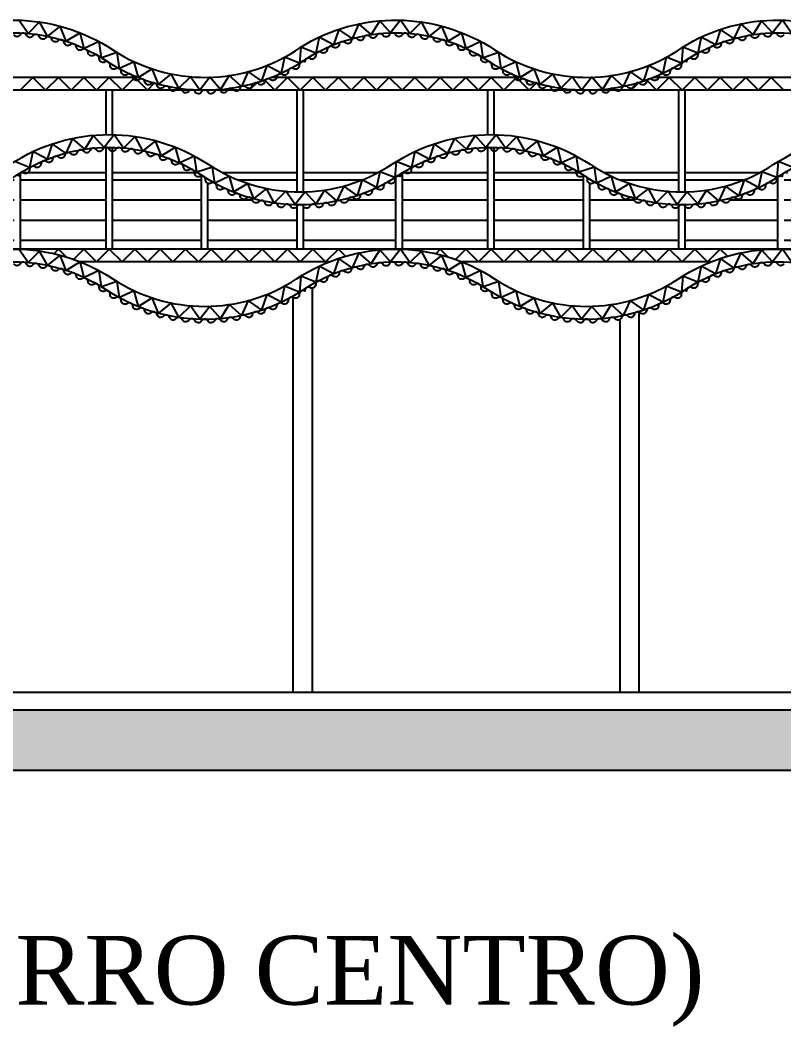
# Model space of a CAD drawing. Header units: millimetres. Extents: x 462 to 740, y -508 to -73.
# Drawn here: x 645.72 to 657.72, y -441.11 to -425.29 of the extents above; entities that cross this region are included whole.
import ezdxf

# ---------------------------------------------------------------- set-up
doc = ezdxf.new("R2010")
doc.units = ezdxf.units.MM
doc.header["$LTSCALE"] = 0.1
for name, color, linetype in [('azul-claro', 130, 'Continuous'), ('nivel', 1, 'Continuous'), ('ondas-claras', 130, 'Continuous'), ('ondas-escuras', 160, 'Continuous'), ('Parede alta', 5, 'Continuous'), ('Texto', 2, 'Continuous')]:
    doc.layers.add(name, color=color, linetype=linetype)

msp = doc.modelspace()

# ---------------------------------------------------------------- hatches: boundary and pattern name
h = msp.add_hatch()
h.set_pattern_fill('LINE', color=256, scale=0.1, style=0)
h.set_pattern_definition([(180, (1271.52307, 93.53916), (0, 0.3175), [])])
h.paths.add_polyline_path([(648.903, -427.687), (650.072, -427.687), (650.072, -427.986, -0.116451)])
h.paths.add_polyline_path([(648.672, -427.855, 0.237937), (648.723, -427.85, -0.268983), (648.781, -427.848), (648.781, -427.848, -0.268989), (648.811, -427.898, 0.610099), (648.902, -427.943, -0.268989), (648.959, -427.937), (648.959, -427.937, -0.268983), (648.993, -427.984, 0.6101), (649.087, -428.022, -0.268983), (649.144, -428.012), (649.144, -428.012, -0.268989), (649.181, -428.057, 0.610099), (649.277, -428.089, -0.26899), (649.334, -428.075), (649.334, -428.075, -0.268984), (649.374, -428.117, 0.6101), (649.472, -428.142, -0.579938), (649.57, -428.163, 0.610099), (649.67, -428.181, -0.579938), (649.769, -428.195, 0.6101), (649.87, -428.205, -0.579938), (649.97, -428.212, 0.610099), (650.071, -428.216, -0.001454), (650.072, -428.216), (650.072, -428.887), (648.672, -428.887)])
h.paths.add_polyline_path([(647.172, -427.687), (648.465, -427.687, -0.020521), (648.465, -427.692, 0.5853), (648.55, -427.745, -0.098516), (648.572, -427.739), (648.572, -428.887), (647.172, -428.887)])
h.paths.add_polyline_path([(645.727, -427.689, -0.024038), (645.732, -427.687), (645.768, -427.687, -0.049924), (645.778, -427.692, 0.312343), (645.844, -427.687), (647.072, -427.687), (647.072, -428.887), (645.727, -428.887)])
h.paths.add_polyline_path([(644.172, -428.216, -0.001448), (644.172, -428.216, 0.6101), (644.273, -428.212, -0.579938), (644.373, -428.205, 0.610099), (644.474, -428.195, -0.579938), (644.573, -428.181, 0.6101), (644.673, -428.163, -0.579938), (644.771, -428.142, 0.610099), (644.869, -428.117, -0.579938), (644.966, -428.089, 0.6101), (645.062, -428.057, -0.579938), (645.156, -428.022, 0.610099), (645.25, -427.984, -0.579938), (645.341, -427.943, 0.6101), (645.432, -427.898, -0.579938), (645.52, -427.85, 0.610099), (645.608, -427.799, -0.222137), (645.627, -427.754), (645.627, -428.887), (644.172, -428.887)])
h.paths.add_polyline_path([(644.172, -427.687), (645.34, -427.687, -0.116451), (644.172, -427.986)])
h = msp.add_hatch()
h.set_pattern_fill('LINE', color=256, scale=0.1, style=0)
h.set_pattern_definition([(180, (1277.52307, 93.53916), (0, 0.3175), [])])
h.paths.add_polyline_path([(654.903, -427.687), (656.072, -427.687), (656.072, -427.986, -0.116451)])
h.paths.add_polyline_path([(654.672, -427.855, 0.237937), (654.723, -427.85, -0.268983), (654.781, -427.848), (654.781, -427.848, -0.268989), (654.811, -427.898, 0.610099), (654.902, -427.943, -0.268989), (654.959, -427.937), (654.959, -427.937, -0.268983), (654.993, -427.984, 0.6101), (655.087, -428.022, -0.268983), (655.144, -428.012), (655.144, -428.012, -0.268989), (655.181, -428.057, 0.610099), (655.277, -428.089, -0.26899), (655.334, -428.075), (655.334, -428.075, -0.268984), (655.374, -428.117, 0.6101), (655.472, -428.142, -0.579938), (655.57, -428.163, 0.610099), (655.67, -428.181, -0.579938), (655.769, -428.195, 0.6101), (655.87, -428.205, -0.579938), (655.97, -428.212, 0.610099), (656.071, -428.216, -0.001454), (656.072, -428.216), (656.072, -428.887), (654.672, -428.887)])
h.paths.add_polyline_path([(653.172, -427.687), (654.465, -427.687, -0.020521), (654.465, -427.692, 0.5853), (654.55, -427.745, -0.098516), (654.572, -427.739), (654.572, -428.887), (653.172, -428.887)])
h.paths.add_polyline_path([(651.727, -427.689, -0.024038), (651.732, -427.687), (651.768, -427.687, -0.049924), (651.778, -427.692, 0.312343), (651.844, -427.687), (653.072, -427.687), (653.072, -428.887), (651.727, -428.887)])
h.paths.add_polyline_path([(650.172, -428.216, -0.001448), (650.172, -428.216, 0.6101), (650.273, -428.212, -0.579938), (650.373, -428.205, 0.610099), (650.474, -428.195, -0.579938), (650.573, -428.181, 0.6101), (650.673, -428.163, -0.579938), (650.771, -428.142, 0.610099), (650.869, -428.117, -0.579938), (650.966, -428.089, 0.6101), (651.062, -428.057, -0.579938), (651.156, -428.022, 0.610099), (651.25, -427.984, -0.579938), (651.341, -427.943, 0.6101), (651.432, -427.898, -0.579938), (651.52, -427.85, 0.610099), (651.608, -427.799, -0.222137), (651.627, -427.754), (651.627, -428.887), (650.172, -428.887)])
h.paths.add_polyline_path([(650.172, -427.687), (651.34, -427.687, -0.116451), (650.172, -427.986)])
h = msp.add_hatch()
h.set_pattern_fill('LINE', color=256, scale=0.1, style=0)
h.set_pattern_definition([(180, (1283.52307, 93.53916), (0, 0.3175), [])])
h.paths.add_polyline_path([(660.903, -427.687), (662.072, -427.687), (662.072, -427.986, -0.116451)])
h.paths.add_polyline_path([(660.672, -427.855, 0.237937), (660.723, -427.85, -0.268983), (660.781, -427.848), (660.781, -427.848, -0.268989), (660.811, -427.898, 0.610099), (660.902, -427.943, -0.268989), (660.959, -427.937), (660.959, -427.937, -0.268983), (660.993, -427.984, 0.6101), (661.087, -428.022, -0.268983), (661.144, -428.012), (661.144, -428.012, -0.268989), (661.181, -428.057, 0.610099), (661.277, -428.089, -0.26899), (661.334, -428.075), (661.334, -428.075, -0.268984), (661.374, -428.117, 0.6101), (661.472, -428.142, -0.579938), (661.57, -428.163, 0.610099), (661.67, -428.181, -0.579938), (661.769, -428.195, 0.6101), (661.87, -428.205, -0.579938), (661.97, -428.212, 0.610099), (662.071, -428.216, -0.001454), (662.072, -428.216), (662.072, -428.887), (660.672, -428.887)])
h.paths.add_polyline_path([(659.172, -427.687), (660.465, -427.687, -0.020521), (660.465, -427.692, 0.5853), (660.55, -427.745, -0.098516), (660.572, -427.739), (660.572, -428.887), (659.172, -428.887)])
h.paths.add_polyline_path([(657.727, -427.689, -0.024038), (657.732, -427.687), (657.768, -427.687, -0.049924), (657.778, -427.692, 0.312343), (657.844, -427.687), (659.072, -427.687), (659.072, -428.887), (657.727, -428.887)])
h.paths.add_polyline_path([(656.172, -428.216, -0.001448), (656.172, -428.216, 0.6101), (656.273, -428.212, -0.579938), (656.373, -428.205, 0.610099), (656.474, -428.195, -0.579938), (656.573, -428.181, 0.6101), (656.673, -428.163, -0.579938), (656.771, -428.142, 0.610099), (656.869, -428.117, -0.579938), (656.966, -428.089, 0.6101), (657.062, -428.057, -0.579938), (657.156, -428.022, 0.610099), (657.25, -427.984, -0.579938), (657.341, -427.943, 0.6101), (657.432, -427.898, -0.579938), (657.52, -427.85, 0.610099), (657.608, -427.799, -0.222137), (657.627, -427.754), (657.627, -428.887), (656.172, -428.887)])
h.paths.add_polyline_path([(656.172, -427.687), (657.34, -427.687, -0.116451), (656.172, -427.986)])
at = {"layer": 'Parede alta'}
msp.add_hatch(color=256, dxfattribs=at).paths.add_polyline_path([(735.579, -436.322), (728.995, -436.322), (728.995, -436.133), (714.019, -436.133), (714.019, -436.322), (712.317, -436.322), (706.561, -436.322), (706.561, -436.133), (698.366, -436.133), (698.366, -436.322), (685.699, -436.322), (685.699, -436.133), (660.861, -436.133), (640.666, -436.133), (640.666, -436.322), (628.399, -436.322), (628.399, -436.133), (620.466, -436.133), (620.466, -436.322), (611.75, -436.322), (611.75, -437.266), (621.41, -437.266), (621.41, -437.077), (627.455, -437.077), (627.455, -437.266), (641.61, -437.266), (641.61, -437.077), (660.861, -437.077), (684.755, -437.077), (684.755, -437.266), (699.31, -437.266), (699.31, -437.077), (705.617, -437.077), (705.617, -437.266), (712.317, -437.266), (714.963, -437.266), (714.963, -437.077), (728.051, -437.077), (728.051, -437.266), (735.579, -437.266)])

# ---------------------------------------------------------------- linework, layer by layer
for p, q in [((647.577, -426.187), (644.122, -426.187)), ((645.922, -426.187), (645.722, -426.387)), ((645.922, -426.187), (646.122, -426.387)), ((646.322, -426.187), (646.122, -426.387)), ((646.322, -426.187), (646.522, -426.387)), ((646.722, -426.187), (646.522, -426.387)), ((646.722, -426.187), (646.922, -426.387)), ((647.122, -426.187), (646.922, -426.387)), ((647.122, -426.187), (647.322, -426.387)), ((647.522, -426.187), (647.322, -426.387)), ((647.522, -426.187), (647.722, -426.387)), ((647.834, -426.275), (647.722, -426.387)), ((649.444, -426.265), (649.322, -426.387)), ((649.561, -426.226), (649.722, -426.387)), ((650.122, -426.187), (649.666, -426.187)), ((649.922, -426.187), (649.722, -426.387)), ((649.922, -426.187), (650.122, -426.387)), ((653.577, -426.187), (650.122, -426.187)), ((650.322, -426.187), (650.122, -426.387)), ((650.322, -426.187), (650.522, -426.387)), ((650.722, -426.187), (650.522, -426.387)), ((650.722, -426.187), (650.922, -426.387)), ((651.122, -426.187), (650.922, -426.387)), ((651.122, -426.187), (651.322, -426.387)), ((651.522, -426.187), (651.322, -426.387)), ((651.522, -426.187), (651.722, -426.387)), ((651.922, -426.187), (651.722, -426.387)), ((651.922, -426.187), (652.122, -426.387)), ((652.322, -426.187), (652.122, -426.387)), ((652.322, -426.187), (652.522, -426.387)), ((652.722, -426.187), (652.522, -426.387)), ((652.722, -426.187), (652.922, -426.387)), ((653.122, -426.187), (652.922, -426.387)), ((653.122, -426.187), (653.322, -426.387)), ((653.522, -426.187), (653.322, -426.387)), ((653.522, -426.187), (653.722, -426.387)), ((653.834, -426.275), (653.722, -426.387)), ((655.444, -426.265), (655.322, -426.387)), ((655.561, -426.226), (655.722, -426.387)), ((656.122, -426.187), (655.666, -426.187)), ((655.922, -426.187), (655.722, -426.387)), ((655.922, -426.187), (656.122, -426.387)), ((659.577, -426.187), (656.122, -426.187)), ((656.322, -426.187), (656.122, -426.387)), ((656.322, -426.187), (656.522, -426.387)), ((656.722, -426.187), (656.522, -426.387)), ((656.722, -426.187), (656.922, -426.387)), ((657.122, -426.187), (656.922, -426.387)), ((657.122, -426.187), (657.322, -426.387)), ((657.522, -426.187), (657.322, -426.387)), ((657.522, -426.187), (657.722, -426.387)), ((650.122, -426.387), (644.122, -426.387)), ((647.072, -427.087), (647.072, -426.387)), ((647.172, -427.087), (647.172, -426.387)), ((650.072, -427.986), (650.072, -426.387)), ((656.122, -426.387), (650.122, -426.387)), ((650.172, -427.986), (650.172, -426.387)), ((653.072, -427.087), (653.072, -426.387)), ((653.172, -427.087), (653.172, -426.387)), ((656.072, -427.986), (656.072, -426.387)), ((662.122, -426.387), (656.122, -426.387)), ((656.172, -427.986), (656.172, -426.387)), ((647.072, -428.887), (647.072, -427.287)), ((647.172, -428.887), (647.172, -427.287)), ((653.072, -428.887), (653.072, -427.287)), ((653.172, -428.887), (653.172, -427.287)), ((645.727, -428.887), (645.727, -427.689)), ((647.072, -427.687), (645.729, -427.687)), ((648.514, -427.687), (647.172, -427.687)), ((648.572, -428.887), (648.572, -427.739)), ((650.072, -427.687), (648.903, -427.687)), ((651.34, -427.687), (650.172, -427.687)), ((651.727, -428.887), (651.727, -427.689)), ((653.072, -427.687), (651.729, -427.687)), ((654.514, -427.687), (653.172, -427.687)), ((654.572, -428.887), (654.572, -427.739)), ((656.072, -427.687), (654.903, -427.687)), ((657.34, -427.687), (656.172, -427.687)), ((648.672, -428.887), (648.672, -427.855)), ((651.627, -428.887), (651.627, -427.754)), ((654.672, -428.887), (654.672, -427.855)), ((657.627, -428.887), (657.627, -427.754)), ((650.072, -428.887), (650.072, -428.186)), ((650.172, -428.887), (650.172, -428.186)), ((656.072, -428.887), (656.072, -428.186)), ((656.172, -428.887), (656.172, -428.186)), ((650.122, -428.887), (644.122, -428.887)), ((646.322, -428.887), (646.251, -428.958)), ((646.322, -428.887), (646.444, -429.009)), ((646.722, -428.887), (646.561, -429.048)), ((646.722, -428.887), (646.922, -429.087)), ((647.122, -428.887), (646.922, -429.087)), ((647.122, -428.887), (647.322, -429.087)), ((647.522, -428.887), (647.322, -429.087)), ((647.522, -428.887), (647.722, -429.087)), ((647.922, -428.887), (647.722, -429.087)), ((647.922, -428.887), (648.122, -429.087)), ((648.322, -428.887), (648.122, -429.087)), ((648.322, -428.887), (648.522, -429.087)), ((648.722, -428.887), (648.522, -429.087)), ((648.722, -428.887), (648.922, -429.087)), ((649.122, -428.887), (648.922, -429.087)), ((649.122, -428.887), (649.322, -429.087)), ((649.522, -428.887), (649.322, -429.087)), ((649.522, -428.887), (649.722, -429.087)), ((649.922, -428.887), (649.722, -429.087)), ((649.922, -428.887), (650.122, -429.087)), ((656.122, -428.887), (650.122, -428.887)), ((650.322, -428.887), (650.122, -429.087)), ((650.322, -428.887), (650.522, -429.087)), ((650.722, -428.887), (650.522, -429.087)), ((650.722, -428.887), (650.834, -428.999)), ((652.322, -428.887), (652.251, -428.958)), ((652.322, -428.887), (652.444, -429.009)), ((652.722, -428.887), (652.561, -429.048)), ((652.722, -428.887), (652.922, -429.087)), ((653.122, -428.887), (652.922, -429.087)), ((653.122, -428.887), (653.322, -429.087)), ((653.522, -428.887), (653.322, -429.087)), ((653.522, -428.887), (653.722, -429.087)), ((653.922, -428.887), (653.722, -429.087)), ((653.922, -428.887), (654.122, -429.087)), ((654.322, -428.887), (654.122, -429.087)), ((654.322, -428.887), (654.522, -429.087)), ((654.722, -428.887), (654.522, -429.087)), ((654.722, -428.887), (654.922, -429.087)), ((655.122, -428.887), (654.922, -429.087)), ((655.122, -428.887), (655.322, -429.087)), ((655.522, -428.887), (655.322, -429.087)), ((655.522, -428.887), (655.722, -429.087)), ((655.922, -428.887), (655.722, -429.087)), ((655.922, -428.887), (656.122, -429.087)), ((662.122, -428.887), (656.122, -428.887)), ((656.322, -428.887), (656.122, -429.087)), ((656.322, -428.887), (656.522, -429.087)), ((656.722, -428.887), (656.522, -429.087)), ((656.722, -428.887), (656.834, -428.999)), ((650.122, -429.087), (646.666, -429.087)), ((650.577, -429.087), (650.122, -429.087)), ((656.122, -429.087), (652.666, -429.087)), ((656.577, -429.087), (656.122, -429.087))]:
    msp.add_line(p, q)
at = {"layer": 'azul-claro'}
for points in [[(644.122, -425.716, -0.293057), (647.177, -425.753, 0.307403), (650.132, -425.711, 0.292457)], [(650.122, -425.716, -0.293057), (653.177, -425.753, 0.307403), (656.132, -425.711, 0.292457)], [(656.122, -425.716, -0.293057), (659.177, -425.753, 0.307403), (662.132, -425.711, 0.292457)], [(644.122, -425.956, 0.005791), (644.177, -425.92, -0.3), (647.066, -425.92, 0.3), (650.177, -425.92)], [(650.122, -425.959, 0.191661), (650.108, -425.999, -0.603753), (650.021, -426.05, 0.586073), (649.932, -426.098, -0.603737), (649.842, -426.143, 0.586073), (649.75, -426.185, -0.603753), (649.656, -426.223, 0.586073), (649.562, -426.258, -0.603737), (649.466, -426.289, 0.586073), (649.369, -426.317, -0.603753), (649.271, -426.342, 0.586073), (649.173, -426.363, -0.603737), (649.073, -426.381, 0.586073), (648.974, -426.395, -0.603753), (648.873, -426.406, 0.586073), (648.773, -426.413, -0.603737), (648.672, -426.416, 0.586073), (648.571, -426.416, -0.603753), (648.47, -426.413, 0.586073), (648.37, -426.406, -0.603737), (648.269, -426.395, 0.586073), (648.17, -426.381, -0.603753), (648.07, -426.363, 0.586073), (647.972, -426.342, -0.603737), (647.874, -426.317, 0.586073), (647.777, -426.289, -0.603753), (647.681, -426.258, 0.586073), (647.587, -426.223, -0.603737), (647.493, -426.185, 0.586073), (647.401, -426.143, -0.603753), (647.311, -426.098, 0.586073), (647.222, -426.05, -0.603737), (647.135, -425.999, 0.586073), (647.05, -425.945, -0.5853), (646.965, -425.892, 0.604731), (646.877, -425.841, -0.5853), (646.788, -425.794, 0.604731), (646.697, -425.75, -0.5853), (646.605, -425.71, 0.604731), (646.511, -425.674, -0.5853), (646.415, -425.641, 0.604731), (646.319, -425.612, -0.5853), (646.221, -425.587, 0.604731), (646.123, -425.566, -0.5853), (646.023, -425.548, 0.604731), (645.923, -425.535, -0.5853), (645.823, -425.525, 0.604731), (645.722, -425.519, -0.5853), (645.622, -425.517, 0.604731)], [(650.122, -425.956, 0.005791), (650.177, -425.92, -0.3), (653.066, -425.92, 0.3), (656.177, -425.92)], [(656.122, -425.959, 0.191661), (656.108, -425.999, -0.603753), (656.021, -426.05, 0.586073), (655.932, -426.098, -0.603737), (655.842, -426.143, 0.586073), (655.75, -426.185, -0.603753), (655.656, -426.223, 0.586073), (655.562, -426.258, -0.603737), (655.466, -426.289, 0.586073), (655.369, -426.317, -0.603753), (655.271, -426.342, 0.586073), (655.173, -426.363, -0.603737), (655.073, -426.381, 0.586073), (654.974, -426.395, -0.603753), (654.873, -426.406, 0.586073), (654.773, -426.413, -0.603737), (654.672, -426.416, 0.586073), (654.571, -426.416, -0.603753), (654.47, -426.413, 0.586073), (654.37, -426.406, -0.603737), (654.269, -426.395, 0.586073), (654.17, -426.381, -0.603753), (654.07, -426.363, 0.586073), (653.972, -426.342, -0.603737), (653.874, -426.317, 0.586073), (653.777, -426.289, -0.603753), (653.681, -426.258, 0.586073), (653.587, -426.223, -0.603737), (653.493, -426.185, 0.586073), (653.401, -426.143, -0.603753), (653.311, -426.098, 0.586073), (653.222, -426.05, -0.603737), (653.135, -425.999, 0.586073), (653.05, -425.945, -0.5853), (652.965, -425.892, 0.604731), (652.877, -425.841, -0.5853), (652.788, -425.794, 0.604731), (652.697, -425.75, -0.5853), (652.605, -425.71, 0.604731), (652.511, -425.674, -0.5853), (652.415, -425.641, 0.604731), (652.319, -425.612, -0.5853), (652.221, -425.587, 0.604731), (652.123, -425.566, -0.5853), (652.023, -425.548, 0.604731), (651.923, -425.535, -0.5853), (651.823, -425.525, 0.604731), (651.722, -425.519, -0.5853), (651.622, -425.517, 0.604731), (651.521, -425.519, -0.5853), (651.42, -425.525, 0.604731), (651.32, -425.535, -0.5853), (651.22, -425.548, 0.604731), (651.12, -425.566, -0.5853), (651.022, -425.587, 0.604731), (650.924, -425.612, -0.5853), (650.828, -425.641, 0.604731), (650.732, -425.674, -0.5853), (650.638, -425.71, 0.604731), (650.546, -425.75, -0.5853), (650.455, -425.794, 0.604731), (650.366, -425.841, -0.5853), (650.278, -425.892, 0.604731), (650.193, -425.945, 0.354582), (650.122, -425.959, 0.354582)], [(657.722, -425.519, -0.5853), (657.622, -425.517, 0.604731), (657.521, -425.519, -0.5853), (657.42, -425.525, 0.604731), (657.32, -425.535, -0.5853), (657.22, -425.548, 0.604731), (657.12, -425.566, -0.5853), (657.022, -425.587, 0.604731), (656.924, -425.612, -0.5853), (656.828, -425.641, 0.604731), (656.732, -425.674, -0.5853), (656.638, -425.71, 0.604731), (656.546, -425.75, -0.5853), (656.455, -425.794, 0.604731), (656.366, -425.841, -0.5853), (656.278, -425.892, 0.604731), (656.193, -425.945, 0.354582), (656.122, -425.959, 0.354582)], [(656.122, -425.956, 0.005791), (656.177, -425.92, -0.3), (659.066, -425.92, 0.3), (662.177, -425.92)]]:
    msp.add_lwpolyline(points, format="xyb", dxfattribs=at)
for points in [[(650.111, -425.963), (649.873, -425.87), (649.821, -426.12), (649.596, -425.999), (649.516, -426.242), (649.306, -426.096), (649.198, -426.328), (649.006, -426.159), (648.872, -426.376), (648.702, -426.186), (648.543, -426.386), (648.396, -426.177), (648.215, -426.358), (648.093, -426.133), (647.893, -426.291), (647.798, -426.054), (647.58, -426.188), (647.513, -425.942), (647.282, -426.049), (647.244, -425.797), (646.999, -425.877), (646.961, -425.625), (646.73, -425.732), (646.663, -425.486), (646.445, -425.62), (646.35, -425.383), (646.15, -425.541), (646.028, -425.316), (645.847, -425.497), (645.7, -425.288)], [(656.111, -425.963), (655.873, -425.87), (655.821, -426.12), (655.596, -425.999), (655.516, -426.242), (655.306, -426.096), (655.198, -426.328), (655.006, -426.159), (654.872, -426.376), (654.702, -426.186), (654.543, -426.386), (654.396, -426.177), (654.215, -426.358), (654.093, -426.133), (653.893, -426.291), (653.798, -426.054), (653.58, -426.188), (653.513, -425.942), (653.282, -426.049), (653.244, -425.797), (652.999, -425.877), (652.961, -425.625), (652.73, -425.732), (652.663, -425.486), (652.445, -425.62), (652.35, -425.383), (652.15, -425.541), (652.028, -425.316), (651.847, -425.497), (651.7, -425.288), (651.541, -425.488), (651.371, -425.298), (651.237, -425.515), (651.045, -425.346), (650.937, -425.578), (650.727, -425.432), (650.647, -425.674), (650.422, -425.554), (650.37, -425.804), (650.132, -425.711), (650.111, -425.963)], [(657.847, -425.497), (657.7, -425.288), (657.541, -425.488), (657.371, -425.298), (657.237, -425.515), (657.045, -425.346), (656.937, -425.578), (656.727, -425.432), (656.647, -425.674), (656.422, -425.554), (656.37, -425.804), (656.132, -425.711), (656.111, -425.963)]]:
    msp.add_lwpolyline(points, dxfattribs=at)
at = {"layer": 'nivel'}
for p, q in [((650.013, -435.85), (650.013, -429.646)), ((650.313, -435.85), (650.313, -429.499)), ((655.45, -435.85), (655.45, -429.878)), ((655.15, -435.85), (655.15, -429.994))]:
    msp.add_line(p, q, dxfattribs=at)
at = {"layer": 'ondas-claras'}
for points in [[(644.066, -429.353, -0.3), (647.177, -429.353, 0.3), (650.066, -429.353)], [(650.066, -429.353, -0.3), (653.177, -429.353, 0.3), (656.066, -429.353)], [(656.066, -429.353, -0.3), (659.177, -429.353, 0.3), (662.066, -429.353)], [(644.122, -429.556, 0.005791), (644.177, -429.52, -0.3), (647.066, -429.52, 0.293699), (650.122, -429.556)], [(650.122, -429.559, 0.191661), (650.108, -429.599, -0.603753), (650.021, -429.65, 0.586073), (649.932, -429.698, -0.603737), (649.842, -429.743, 0.586073), (649.75, -429.785, -0.603753), (649.656, -429.823, 0.586073), (649.562, -429.858, -0.603737), (649.466, -429.889, 0.586073), (649.369, -429.917, -0.603753), (649.271, -429.942, 0.586073), (649.173, -429.963, -0.603737), (649.073, -429.981, 0.586073), (648.974, -429.995, -0.603753), (648.873, -430.006, 0.586073), (648.773, -430.013, -0.603737), (648.672, -430.016, 0.586073), (648.571, -430.016, -0.603753), (648.47, -430.013, 0.586073), (648.37, -430.006, -0.603737), (648.269, -429.995, 0.586073), (648.17, -429.981, -0.603753), (648.07, -429.963, 0.586073), (647.972, -429.942, -0.603737), (647.874, -429.917, 0.586073), (647.777, -429.889, -0.603753), (647.681, -429.858, 0.586073), (647.587, -429.823, -0.603737), (647.493, -429.785, 0.586073), (647.401, -429.743, -0.603753), (647.311, -429.698, 0.586073), (647.222, -429.65, -0.603737), (647.135, -429.599, 0.586073), (647.05, -429.545, -0.5853), (646.965, -429.492, 0.604731), (646.877, -429.441, -0.5853), (646.788, -429.394, 0.604731), (646.697, -429.35, -0.5853), (646.605, -429.31, 0.604731), (646.511, -429.274, -0.5853), (646.415, -429.241, 0.604731), (646.319, -429.212, -0.5853), (646.221, -429.187, 0.604731), (646.123, -429.166, -0.5853), (646.023, -429.148, 0.604731), (645.923, -429.135, -0.5853), (645.823, -429.125, 0.604731), (645.722, -429.119, -0.5853), (645.622, -429.117, 0.604731)], [(650.122, -429.556, 0.005791), (650.177, -429.52, -0.3), (653.066, -429.52, 0.293699), (656.122, -429.556)], [(656.122, -429.559, 0.191661), (656.108, -429.599, -0.603753), (656.021, -429.65, 0.586073), (655.932, -429.698, -0.603737), (655.842, -429.743, 0.586073), (655.75, -429.785, -0.603753), (655.656, -429.823, 0.586073), (655.562, -429.858, -0.603737), (655.466, -429.889, 0.586073), (655.369, -429.917, -0.603753), (655.271, -429.942, 0.586073), (655.173, -429.963, -0.603737), (655.073, -429.981, 0.586073), (654.974, -429.995, -0.603753), (654.873, -430.006, 0.586073), (654.773, -430.013, -0.603737), (654.672, -430.016, 0.586073), (654.571, -430.016, -0.603753), (654.47, -430.013, 0.586073), (654.37, -430.006, -0.603737), (654.269, -429.995, 0.586073), (654.17, -429.981, -0.603753), (654.07, -429.963, 0.586073), (653.972, -429.942, -0.603737), (653.874, -429.917, 0.586073), (653.777, -429.889, -0.603753), (653.681, -429.858, 0.586073), (653.587, -429.823, -0.603737), (653.493, -429.785, 0.586073), (653.401, -429.743, -0.603753), (653.311, -429.698, 0.586073), (653.222, -429.65, -0.603737), (653.135, -429.599, 0.586073), (653.05, -429.545, -0.5853), (652.965, -429.492, 0.604731), (652.877, -429.441, -0.5853), (652.788, -429.394, 0.604731), (652.697, -429.35, -0.5853), (652.605, -429.31, 0.604731), (652.511, -429.274, -0.5853), (652.415, -429.241, 0.604731), (652.319, -429.212, -0.5853), (652.221, -429.187, 0.604731), (652.123, -429.166, -0.5853), (652.023, -429.148, 0.604731), (651.923, -429.135, -0.5853), (651.823, -429.125, 0.604731), (651.722, -429.119, -0.5853), (651.622, -429.117, 0.604731), (651.521, -429.119, -0.5853), (651.42, -429.125, 0.604731), (651.32, -429.135, -0.5853), (651.22, -429.148, 0.604731), (651.12, -429.166, -0.5853), (651.022, -429.187, 0.604731), (650.924, -429.212, -0.5853), (650.828, -429.241, 0.604731), (650.732, -429.274, -0.5853), (650.638, -429.31, 0.604731), (650.546, -429.35, -0.5853), (650.455, -429.394, 0.604731), (650.366, -429.441, -0.5853), (650.278, -429.492, 0.604731), (650.193, -429.545, 0.354582), (650.122, -429.559, 0.354582)], [(657.722, -429.119, -0.5853), (657.622, -429.117, 0.604731), (657.521, -429.119, -0.5853), (657.42, -429.125, 0.604731), (657.32, -429.135, -0.5853), (657.22, -429.148, 0.604731), (657.12, -429.166, -0.5853), (657.022, -429.187, 0.604731), (656.924, -429.212, -0.5853), (656.828, -429.241, 0.604731), (656.732, -429.274, -0.5853), (656.638, -429.31, 0.604731), (656.546, -429.35, -0.5853), (656.455, -429.394, 0.604731), (656.366, -429.441, -0.5853), (656.278, -429.492, 0.604731), (656.193, -429.545, 0.354582), (656.122, -429.559, 0.354582)], [(656.122, -429.556, 0.005791), (656.177, -429.52, -0.3), (659.066, -429.52, 0.293699), (662.122, -429.556)]]:
    msp.add_lwpolyline(points, format="xyb", dxfattribs=at)
for points in [[(650.111, -429.563), (649.873, -429.47), (649.821, -429.72), (649.596, -429.599), (649.516, -429.842), (649.306, -429.696), (649.198, -429.928), (649.006, -429.759), (648.872, -429.976), (648.702, -429.786), (648.543, -429.986), (648.396, -429.777), (648.215, -429.958), (648.093, -429.733), (647.893, -429.891), (647.798, -429.654), (647.58, -429.788), (647.513, -429.542), (647.282, -429.649), (647.244, -429.397), (646.999, -429.477), (646.961, -429.225), (646.73, -429.332), (646.663, -429.086), (646.445, -429.22), (646.35, -428.983), (646.15, -429.141), (646.028, -428.916), (645.847, -429.097), (645.7, -428.888)], [(656.111, -429.563), (655.873, -429.47), (655.821, -429.72), (655.596, -429.599), (655.516, -429.842), (655.306, -429.696), (655.198, -429.928), (655.006, -429.759), (654.872, -429.976), (654.702, -429.786), (654.543, -429.986), (654.396, -429.777), (654.215, -429.958), (654.093, -429.733), (653.893, -429.891), (653.798, -429.654), (653.58, -429.788), (653.513, -429.542), (653.282, -429.649), (653.244, -429.397), (652.999, -429.477), (652.961, -429.225), (652.73, -429.332), (652.663, -429.086), (652.445, -429.22), (652.35, -428.983), (652.15, -429.141), (652.028, -428.916), (651.847, -429.097), (651.7, -428.888), (651.541, -429.088), (651.371, -428.898), (651.237, -429.115), (651.045, -428.946), (650.937, -429.178), (650.727, -429.032), (650.647, -429.274), (650.422, -429.154), (650.37, -429.404), (650.132, -429.311), (650.111, -429.563)], [(657.847, -429.097), (657.7, -428.888), (657.541, -429.088), (657.371, -428.898), (657.237, -429.115), (657.045, -428.946), (656.937, -429.178), (656.727, -429.032), (656.647, -429.274), (656.422, -429.154), (656.37, -429.404), (656.132, -429.311), (656.111, -429.563)]]:
    msp.add_lwpolyline(points, dxfattribs=at)
at = {"layer": 'ondas-escuras'}
for points in [[(644.122, -427.987, 0.146769), (645.566, -427.553, -0.3), (648.677, -427.553, 0.146769), (650.122, -427.987)], [(650.122, -427.987, 0.146769), (651.566, -427.553, -0.3), (654.677, -427.553, 0.146769), (656.122, -427.987)], [(656.122, -427.987, 0.146769), (657.566, -427.553, -0.3), (660.677, -427.553, 0.146769), (662.122, -427.987)], [(644.122, -428.187, 0.146769), (645.677, -427.72, -0.3), (648.566, -427.72, 0.146769), (650.122, -428.187)], [(650.122, -428.187, 0.271445), (650.071, -428.216, -0.603753), (649.97, -428.213, 0.586073), (649.87, -428.206, -0.603737), (649.769, -428.195, 0.586073), (649.67, -428.181, -0.603753), (649.57, -428.163, 0.586073), (649.472, -428.142, -0.603737), (649.374, -428.117, 0.586073), (649.277, -428.089, -0.603753), (649.181, -428.058, 0.586073), (649.087, -428.023, -0.603737), (648.993, -427.985, 0.586073), (648.901, -427.943, -0.603753), (648.811, -427.898, 0.586073), (648.722, -427.85, -0.603737), (648.635, -427.799, 0.586073), (648.55, -427.745, -0.5853), (648.465, -427.692, 0.604731), (648.377, -427.641, -0.5853), (648.288, -427.594, 0.604731), (648.197, -427.55, -0.5853), (648.105, -427.51, 0.604731), (648.011, -427.474, -0.5853), (647.915, -427.441, 0.604731), (647.819, -427.412, -0.5853), (647.721, -427.387, 0.604731), (647.623, -427.366, -0.5853), (647.523, -427.348, 0.604731), (647.423, -427.335, -0.5853), (647.323, -427.325, 0.604731), (647.222, -427.319, -0.5853), (647.122, -427.317, 0.604731), (647.021, -427.319, -0.5853), (646.92, -427.325, 0.604731), (646.82, -427.335, -0.5853), (646.72, -427.348, 0.604731), (646.62, -427.366, -0.5853), (646.522, -427.387, 0.604731), (646.424, -427.412, -0.5853), (646.328, -427.441, 0.604731), (646.232, -427.474, -0.5853), (646.138, -427.51, 0.604731), (646.046, -427.55, -0.5853), (645.955, -427.594, 0.604731), (645.866, -427.641, -0.5853), (645.778, -427.692, 0.604731), (645.693, -427.745, 0.586073)], [(650.122, -428.187, 0.146769), (651.677, -427.72, -0.3), (654.566, -427.72, 0.146769), (656.122, -428.187)], [(656.122, -428.187, 0.271445), (656.071, -428.216, -0.603753), (655.97, -428.213, 0.586073), (655.87, -428.206, -0.603737), (655.769, -428.195, 0.586073), (655.67, -428.181, -0.603753), (655.57, -428.163, 0.586073), (655.472, -428.142, -0.603737), (655.374, -428.117, 0.586073), (655.277, -428.089, -0.603753), (655.181, -428.058, 0.586073), (655.087, -428.023, -0.603737), (654.993, -427.985, 0.586073), (654.901, -427.943, -0.603753), (654.811, -427.898, 0.586073), (654.722, -427.85, -0.603737), (654.635, -427.799, 0.586073), (654.55, -427.745, -0.5853), (654.465, -427.692, 0.604731), (654.377, -427.641, -0.5853), (654.288, -427.594, 0.604731), (654.197, -427.55, -0.5853), (654.105, -427.51, 0.604731), (654.011, -427.474, -0.5853), (653.915, -427.441, 0.604731), (653.819, -427.412, -0.5853), (653.721, -427.387, 0.604731), (653.623, -427.366, -0.5853), (653.523, -427.348, 0.604731), (653.423, -427.335, -0.5853), (653.323, -427.325, 0.604731), (653.222, -427.319, -0.5853), (653.122, -427.317, 0.604731), (653.021, -427.319, -0.5853), (652.92, -427.325, 0.604731), (652.82, -427.335, -0.5853), (652.72, -427.348, 0.604731), (652.62, -427.366, -0.5853), (652.522, -427.387, 0.604731), (652.424, -427.412, -0.5853), (652.328, -427.441, 0.604731), (652.232, -427.474, -0.5853), (652.138, -427.51, 0.604731), (652.046, -427.55, -0.5853), (651.955, -427.594, 0.604731), (651.866, -427.641, -0.5853), (651.778, -427.692, 0.604731), (651.693, -427.745, 0.586073), (651.608, -427.799, -0.603753), (651.521, -427.85, 0.586073), (651.432, -427.898, -0.603737), (651.342, -427.943, 0.586073), (651.25, -427.985, -0.603753), (651.156, -428.023, 0.586073), (651.062, -428.058, -0.603737), (650.966, -428.089, 0.586073), (650.869, -428.117, -0.603753), (650.771, -428.142, 0.586073), (650.673, -428.163, -0.603737), (650.573, -428.181, 0.586073), (650.474, -428.195, -0.603753), (650.373, -428.206, 0.586073), (650.273, -428.213, -0.603737), (650.172, -428.216, 0.271445), (650.122, -428.187, 0.271445)], [(656.122, -428.187, 0.146769), (657.677, -427.72, -0.3), (660.566, -427.72, 0.146769), (662.122, -428.187)], [(657.778, -427.692, 0.604731), (657.693, -427.745, 0.586073), (657.608, -427.799, -0.603753), (657.521, -427.85, 0.586073), (657.432, -427.898, -0.603737), (657.342, -427.943, 0.586073), (657.25, -427.985, -0.603753), (657.156, -428.023, 0.586073), (657.062, -428.058, -0.603737), (656.966, -428.089, 0.586073), (656.869, -428.117, -0.603753), (656.771, -428.142, 0.586073), (656.673, -428.163, -0.603737), (656.573, -428.181, 0.586073), (656.474, -428.195, -0.603753), (656.373, -428.206, 0.586073), (656.273, -428.213, -0.603737), (656.172, -428.216, 0.271445), (656.122, -428.187, 0.271445)]]:
    msp.add_lwpolyline(points, format="xyb", dxfattribs=at)
for points in [[(650.122, -428.087), (650.043, -428.186), (649.896, -427.977), (649.715, -428.158), (649.593, -427.933), (649.393, -428.091), (649.298, -427.854), (649.08, -427.988), (649.013, -427.742), (648.782, -427.849), (648.744, -427.597), (648.499, -427.677), (648.461, -427.425), (648.23, -427.532), (648.163, -427.286), (647.945, -427.42), (647.85, -427.183), (647.65, -427.341), (647.528, -427.116), (647.347, -427.297), (647.2, -427.088), (647.041, -427.288), (646.871, -427.098), (646.737, -427.315), (646.545, -427.146), (646.437, -427.378), (646.227, -427.232), (646.147, -427.474), (645.922, -427.354), (645.87, -427.604), (645.632, -427.511)], [(656.122, -428.087), (656.043, -428.186), (655.896, -427.977), (655.715, -428.158), (655.593, -427.933), (655.393, -428.091), (655.298, -427.854), (655.08, -427.988), (655.013, -427.742), (654.782, -427.849), (654.744, -427.597), (654.499, -427.677), (654.461, -427.425), (654.23, -427.532), (654.163, -427.286), (653.945, -427.42), (653.85, -427.183), (653.65, -427.341), (653.528, -427.116), (653.347, -427.297), (653.2, -427.088), (653.041, -427.288), (652.871, -427.098), (652.737, -427.315), (652.545, -427.146), (652.437, -427.378), (652.227, -427.232), (652.147, -427.474), (651.922, -427.354), (651.87, -427.604), (651.632, -427.511), (651.611, -427.763), (651.373, -427.67), (651.321, -427.92), (651.096, -427.799), (651.016, -428.042), (650.806, -427.896), (650.698, -428.128), (650.506, -427.959), (650.372, -428.176), (650.202, -427.986), (650.122, -428.087)], [(657.87, -427.604), (657.632, -427.511), (657.611, -427.763), (657.373, -427.67), (657.321, -427.92), (657.096, -427.799), (657.016, -428.042), (656.806, -427.896), (656.698, -428.128), (656.506, -427.959), (656.372, -428.176), (656.202, -427.986), (656.122, -428.087)]]:
    msp.add_lwpolyline(points, dxfattribs=at)
at = {"layer": 'Parede alta'}
for points in [[(611.75, -436.039), (620.183, -436.039), (620.183, -435.85), (628.683, -435.85), (628.683, -436.039), (640.383, -436.039), (640.383, -435.85), (660.861, -435.85), (685.983, -435.85), (685.983, -436.039), (698.083, -436.039), (698.083, -435.85), (706.844, -435.85), (706.844, -436.039), (712.317, -436.039), (713.736, -436.039), (713.736, -435.85), (729.278, -435.85), (729.278, -436.039), (735.579, -436.039)], [(685.699, -436.133), (660.861, -436.133), (640.666, -436.133), (640.666, -436.322), (628.399, -436.322), (628.399, -436.133), (620.466, -436.133), (620.466, -436.322), (611.75, -436.322), (611.75, -437.266), (621.41, -437.266), (621.41, -437.077), (627.455, -437.077), (627.455, -437.266), (641.61, -437.266), (641.61, -437.077), (660.861, -437.077), (684.755, -437.077)]]:
    msp.add_lwpolyline(points, dxfattribs=at)

# ---------------------------------------------------------------- texts
at = {"layer": 'Texto', "insert": (617.507, -439.681), "char_height": 1.08, "attachment_point": 1}
msp.add_mtext('{\\fTimes New Roman|b0|i0|c0|p18;ELEVAÇÃO FRONTAL (DIREÇÃO BAIRRO CENTRO)}', dxfattribs=at)

doc.saveas('drawing.dxf')
